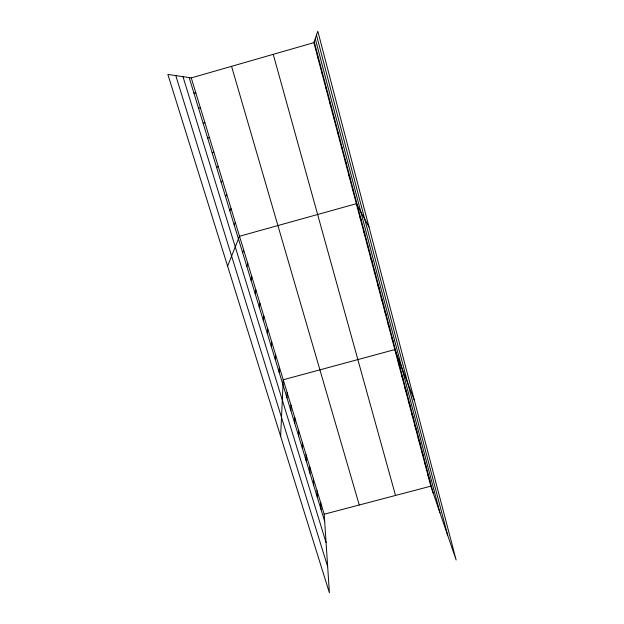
<?xml version="1.0" encoding="UTF-8"?>
<svg xmlns="http://www.w3.org/2000/svg" width="624" height="624" viewBox="0 0 624 624"><rect width="100%" height="100%" fill="white"/><g stroke="black" fill="none" stroke-linecap="round" stroke-linejoin="round"><path stroke-width="0.94" d="M294.77 423.4L294.793 417.713M290.878 410.67L290.979 405.179M286.962 397.823L287.126 392.535M280.644 436.332L283.234 379.774L394.813 349.588L414.414 400.522M279.131 372.177L279.427 367.286M275.223 359.377L275.59 354.689M271.276 346.468L271.721 341.991M267.298 333.434L267.821 329.176M263.289 320.299L263.882 316.251M259.241 307.039L259.904 303.209M255.154 293.662L255.902 290.059M251.035 280.16L251.854 276.783M246.878 266.542L247.775 263.398M242.681 252.798L243.664 249.889M313.872 42.65L317.803 31.2L456.136 559.985L430.833 486.166L313.872 42.65L191.264 77.914L167.864 74.404L329.402 592.8L324.199 514.215L191.264 77.914M227.612 266.128L239.507 236.262L356.343 203.705L369.002 226.925M234.179 224.936L235.318 222.518M229.866 210.811L231.091 208.642M317.912 57.977L318.334 57.275M225.514 196.552L226.832 194.641M221.122 182.169L222.526 180.515M216.684 167.645L218.182 166.265M321.914 73.164L322.421 72.766M212.215 152.989L213.798 151.874M207.698 138.2L209.375 137.358M203.135 123.263L204.906 122.702M324.199 514.215L430.833 486.166M325.884 88.21L326.461 88.109M198.533 108.186L200.405 107.913M193.885 92.968L195.85 92.984M329.815 103.116L330.463 103.303M333.707 117.889L334.433 118.357M337.568 132.522L338.364 133.271M341.39 147.022L342.256 148.044M345.181 161.382L346.109 162.677M348.933 175.625L349.931 177.177M352.654 189.727L353.722 191.545M360.001 217.565L361.187 219.882M363.62 231.293L364.876 233.86M367.208 244.904L368.527 247.712M370.765 258.398L372.138 261.433M374.291 271.768L375.726 275.036M377.785 285.02L379.275 288.522M381.256 298.155L382.801 301.883M384.688 311.181L386.287 315.128M388.097 324.098L389.75 328.255M391.466 336.898L393.182 341.266M398.237 362.544L400.046 367.341M401.622 375.398L403.494 380.39M404.984 388.136L406.903 393.331M408.314 400.756L410.28 406.154M411.614 413.275L413.634 418.868M414.882 425.685L416.949 431.473M418.127 437.986L420.241 443.96M421.348 450.185L423.509 456.347M424.538 462.283L426.746 468.624M427.697 474.271L429.952 480.792M175.789 75.59L327.678 566.717M182.988 76.674L326.071 542.552M189.197 77.602L324.667 521.344M231.551 66.323L359.26 504.995M273.234 54.335L395.515 495.456M315.26 38.602L439.951 512.764M314.215 41.636L433.126 492.859M316.469 35.077L447.728 535.47M320.627 502.507L321.048 509.473M317.031 490.706L317.39 497.492M313.404 478.795L313.7 485.41M309.746 466.783L309.98 473.226M306.056 454.678L306.228 460.933M302.336 442.463L302.437 448.531M298.584 430.139L298.623 436.02"/></g></svg>
